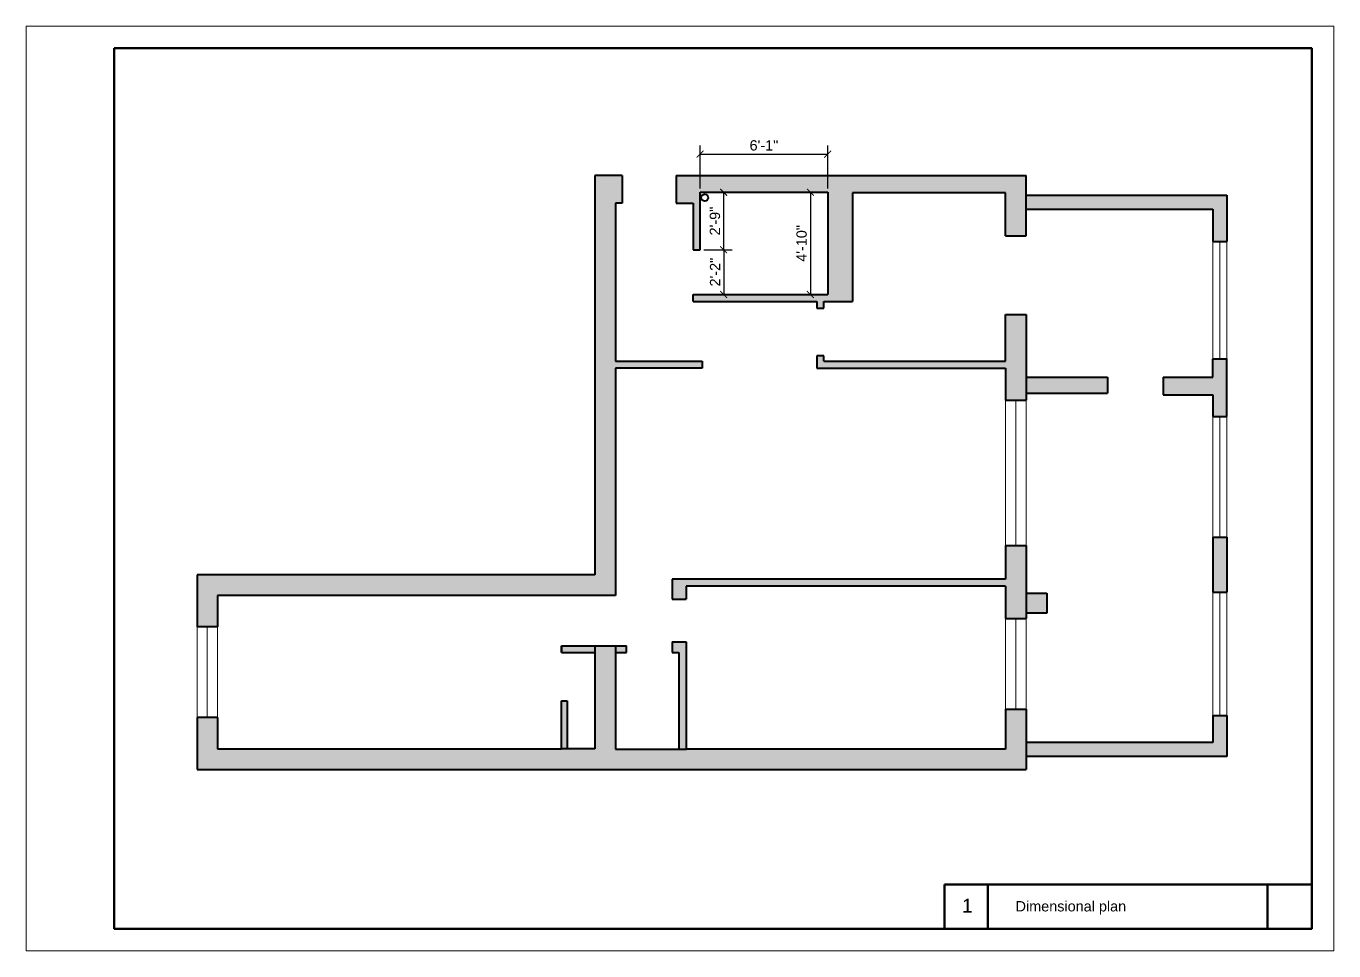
# Model space of a CAD drawing. Header units: millimetres. Extents: x -113694 to 67403, y -186630 to 63734.
# Drawn here: x -111700 to -92694, y -186523 to -173084 of the extents above; entities that cross this region are included whole.
import ezdxf

# ---------------------------------------------------------------- set-up
doc = ezdxf.new("R2010")
doc.units = ezdxf.units.MM
doc.header["$PDMODE"] = 3
doc.linetypes.add('ACAD_ISO03W100', pattern=[30, 12, -18])
for name, color, linetype, lineweight in [('0.5', 7, 'Continuous', 50), ('01 прерыпистая', 150, 'ACAD_ISO03W100', 20), ('07 размеры 0.2', 163, 'Continuous', 20), ('LEST', 32, 'Continuous', 15), ('STEN', 7, 'Continuous', 40), ('текст', 7, 'Continuous', 18)]:
    doc.layers.add(name, color=color, linetype=linetype, lineweight=lineweight)
doc.layers.add('RAZMER', color=7, linetype='Continuous')
doc.styles.get("Standard").update_dxf_attribs({"font": 'arial.ttf'})
doc.dimstyles.new('Copy(2) of ISO-25', dxfattribs={"dimtxt": 150, "dimasz": 100, "dimexe": 125, "dimexo": 55, "dimgap": 50, "dimtad": 1, "dimdec": 0, "dimlfac": 0.03937, "dimlunit": 4, "dimtxsty": 'Standard', "dimblk": 'ARCHTICK', "dimcen": 200, "dimadec": 0, "dimazin": 0, "dimtfac": 1, "dimtdec": 0, "dimtmove": 1, "dimatfit": 3, "dimfxl": 1, "dimarcsym": 0})
picture_1 = doc.add_image_def('image1.jpg', size_in_pixel=(3000, 3000))

# ---------------------------------------------------------------- blocks, each defined once
blk = doc.blocks.new('_ArchTick')
at = {"color": 0, "linetype": 'ByBlock', "const_width": 0.15}
blk.add_lwpolyline([(-0.5, -0.5), (0.5, 0.5)], dxfattribs=at)
blk = doc.blocks.new('*D288')
at = {"layer": 'Defpoints', "color": 0, "ltscale": 3, "transparency": 16777216}
for p in [(-100050, -174945), (-101905, -175499), (-100050, -175499)]:
    blk.add_point(p, dxfattribs=at)
at = {"layer": 'RAZMER', "color": 0, "lineweight": -2, "ltscale": 3, "transparency": 16777216}
for p, q in [((-101905, -175444), (-101905, -174820)), ((-100050, -175444), (-100050, -174820)), ((-101905, -174945), (-100050, -174945))]:
    blk.add_line(p, q, dxfattribs=at)
at = {"layer": 'RAZMER', "color": 0, "lineweight": -2, "ltscale": 3, "transparency": 16777216, "xscale": 100, "yscale": 100, "zscale": 100, "rotation": 180}
blk.add_blockref('_ArchTick', (-101905, -174945), dxfattribs=at)
at = {"layer": 'RAZMER', "color": 0, "lineweight": -2, "ltscale": 3, "transparency": 16777216, "xscale": 100, "yscale": 100, "zscale": 100}
blk.add_blockref('_ArchTick', (-100050, -174945), dxfattribs=at)
at = {"layer": 'RAZMER', "color": 0, "ltscale": 3, "transparency": 16777216, "insert": (-100977, -174818), "char_height": 150, "attachment_point": 5}
blk.add_mtext('6\'-1"', dxfattribs=at)
blk = doc.blocks.new('*D289')
at = {"layer": 'Defpoints', "color": 0, "ltscale": 3, "transparency": 16777216}
for p in [(-100050, -175499), (-100302, -176984), (-100050, -176984)]:
    blk.add_point(p, dxfattribs=at)
at = {"layer": 'RAZMER', "color": 0, "lineweight": -2, "ltscale": 3, "transparency": 16777216}
for p, q in [((-100105, -175499), (-100427, -175499)), ((-100302, -175499), (-100302, -176984)), ((-100105, -176984), (-100427, -176984))]:
    blk.add_line(p, q, dxfattribs=at)
at = {"layer": 'RAZMER', "color": 0, "lineweight": -2, "ltscale": 3, "transparency": 16777216, "xscale": 100, "yscale": 100, "zscale": 100}
for p, rotation in [((-100302, -175499), 90), ((-100302, -176984), 270)]:
    blk.add_blockref('_ArchTick', p, dxfattribs=dict(at, rotation=rotation))
at = {"layer": 'RAZMER', "color": 0, "ltscale": 3, "transparency": 16777216, "insert": (-100429, -176242), "char_height": 150, "attachment_point": 5, "rotation": 90}
blk.add_mtext('4\'-10"', dxfattribs=at)
blk = doc.blocks.new('*D290')
at = {"layer": 'Defpoints', "color": 0, "ltscale": 3, "transparency": 16777216}
for p in [(-101905, -175499), (-101562, -175499), (-101905, -176334)]:
    blk.add_point(p, dxfattribs=at)
at = {"layer": 'RAZMER', "color": 0, "lineweight": -2, "ltscale": 3, "transparency": 16777216}
for p, q in [((-101850, -175499), (-101437, -175499)), ((-101562, -176334), (-101562, -175499)), ((-101850, -176334), (-101437, -176334))]:
    blk.add_line(p, q, dxfattribs=at)
at = {"layer": 'RAZMER', "color": 0, "lineweight": -2, "ltscale": 3, "transparency": 16777216, "xscale": 100, "yscale": 100, "zscale": 100}
for p, rotation in [((-101562, -175499), 90), ((-101562, -176334), 270)]:
    blk.add_blockref('_ArchTick', p, dxfattribs=dict(at, rotation=rotation))
at = {"layer": 'RAZMER', "color": 0, "ltscale": 3, "transparency": 16777216, "insert": (-101689, -175917), "char_height": 150, "attachment_point": 5, "rotation": 90}
blk.add_mtext('2\'-9"', dxfattribs=at)
blk = doc.blocks.new('*D291')
at = {"layer": 'Defpoints', "color": 0, "ltscale": 3, "transparency": 16777216}
for p in [(-101905, -176334), (-101905, -176984), (-101562, -176984)]:
    blk.add_point(p, dxfattribs=at)
at = {"layer": 'RAZMER', "color": 0, "lineweight": -2, "ltscale": 3, "transparency": 16777216}
for p, q in [((-101850, -176334), (-101437, -176334)), ((-101562, -176334), (-101562, -176984)), ((-101850, -176984), (-101437, -176984))]:
    blk.add_line(p, q, dxfattribs=at)
at = {"layer": 'RAZMER', "color": 0, "lineweight": -2, "ltscale": 3, "transparency": 16777216, "xscale": 100, "yscale": 100, "zscale": 100}
for p, rotation in [((-101562, -176334), 90), ((-101562, -176984), 270)]:
    blk.add_blockref('_ArchTick', p, dxfattribs=dict(at, rotation=rotation))
at = {"layer": 'RAZMER', "color": 0, "ltscale": 3, "transparency": 16777216, "insert": (-101687, -176659), "char_height": 150, "attachment_point": 5, "rotation": 90}
blk.add_mtext('2\'-2"', dxfattribs=at)

msp = doc.modelspace()

# ---------------------------------------------------------------- hatches: boundary and pattern name
at = {"layer": 'STEN'}
h = msp.add_hatch(color=256, dxfattribs=at)
h.set_gradient(color1=(147, 149, 152), color2=(147, 149, 152), tint=1)
h.paths.add_polyline_path([(-103135.7, -178053), (-101876.7, -178053), (-101876.7, -177953), (-103135.7, -177953), (-103135.7, -175656), (-103035.7, -175656), (-103035.7, -175256), (-103435.7, -175256), (-103435.7, -181059), (-109216.7, -181059), (-109216.7, -181814), (-108916.7, -181814), (-108916.7, -181359), (-103135.7, -181359)])
h.paths.add_polyline_path([(-97164.7, -183012), (-97464.7, -183012), (-97464.7, -183594), (-102107.7, -183594), (-103135.7, -183594), (-103135.7, -182089), (-103435.7, -182089), (-103435.7, -183589), (-103920.7, -183589), (-108916.7, -183589), (-108916.7, -183134), (-109216.7, -183134), (-109216.7, -183889), (-97164.7, -183889)])
h.paths.add_polyline_path([(-103435.7, -182089), (-103920.7, -182089), (-103920.7, -182189), (-103435.7, -182189)], flags=17)
h.paths.add_polyline_path([(-103838.6, -182889), (-103920.7, -182889), (-103920.7, -183589), (-103838.6, -183589)], flags=17)
h.paths.add_polyline_path([(-102974.6, -182089), (-103135.7, -182089), (-103135.7, -182189), (-102974.6, -182189)], flags=17)
h.paths.add_polyline_path([(-102107.7, -182032), (-102310.7, -182032), (-102310.7, -182189), (-102215.8, -182189), (-102215.8, -183594), (-102107.7, -183594)])
h.paths.add_polyline_path([(-97164.7, -180634), (-97464.7, -180634), (-97464.7, -181121), (-102310.7, -181121), (-102310.7, -181411), (-102107.7, -181411), (-102107.7, -181221), (-97464.7, -181221), (-97464.7, -181693), (-97164.7, -181693)])
h.paths.add_polyline_path([(-96867.7, -181324), (-97164.7, -181324), (-97164.7, -181616), (-96867.7, -181616)])
h.paths.add_polyline_path([(-95981.7, -178188), (-97164.7, -178188), (-97164.7, -178420), (-95981.7, -178420)])
h.paths.add_polyline_path([(-94250.7, -177920), (-94450.7, -177920), (-94450.7, -178188), (-95175.7, -178188), (-95175.7, -178440.1), (-94450.7, -178440.1), (-94450.7, -178759.1), (-94250.7, -178759.1)])
h.paths.add_polyline_path([(-94250.7, -180511.1), (-94450.7, -180511.1), (-94450.7, -181311.1), (-94250.7, -181311.1)])
h.paths.add_polyline_path([(-94250.7, -183104.1), (-94450.7, -183104.1), (-94450.7, -183496.1), (-97164.7, -183496.1), (-97164.7, -183696.1), (-94250.7, -183696.1)])
h.paths.add_polyline_path([(-94250.7, -175543), (-97164.7, -175543), (-97164.7, -175743), (-94450.7, -175743), (-94450.7, -176213), (-94250.7, -176213)])
h.paths.add_polyline_path([(-97164.7, -175256), (-102250.7, -175256), (-102250.7, -175656), (-102004.7, -175656), (-102004.7, -176334), (-101904.7, -176334), (-101904.7, -175499), (-100049.7, -175499), (-100049.7, -176984), (-102004.7, -176984), (-102004.7, -177084), (-100206.7, -177084), (-100206.7, -177184), (-100106.7, -177184), (-100106.7, -177084), (-99689.7, -177084), (-99689.7, -175508), (-97464.7, -175508), (-97464.7, -176132), (-97164.7, -176132)])
h.paths.add_polyline_path([(-97164.7, -177277), (-97464.7, -177277), (-97464.7, -177953), (-100106.7, -177953), (-100106.7, -177873.3), (-100206.7, -177873.3), (-100206.7, -177953), (-100206.7, -178053), (-97464.7, -178053), (-97464.7, -178520), (-97164.7, -178520)])

# ---------------------------------------------------------------- linework, layer by layer
at = {"layer": '0.5', "linetype": 'ByBlock', "lineweight": 50}
for p, q in [((-93013.9, -185559.4), (-98351.4, -185559.4)), ((-98351.4, -185559.4), (-98351.4, -186202.9)), ((-97723.2, -185559.4), (-97723.2, -186202.9)), ((-93657.2, -185559.4), (-93657.2, -186202.9))]:
    msp.add_line(p, q, dxfattribs=at)
msp.add_lwpolyline([(-110419.9, -173404.3), (-93013.9, -173404.3), (-93013.9, -186202.9), (-110419.9, -186202.9), (-110419.9, -173404.3)], dxfattribs=at)
at = {"layer": '01 прерыпистая', "color": 7, "linetype": 'ByBlock', "ltscale": 5, "true_color": 0xffffff}
msp.add_lwpolyline([(-111699.8, -173084.4), (-92694, -173084.4), (-92694, -186522.8), (-111699.8, -186522.8), (-111699.8, -173084.4)], dxfattribs=at)
at = {"layer": 'LEST'}
for p, q in [((-94450.7, -176213), (-94450.7, -177920)), ((-94350.7, -176213), (-94350.7, -177920)), ((-94250.7, -176213), (-94250.7, -177920)), ((-97464.7, -178520), (-97464.7, -180634)), ((-97314.7, -178520), (-97314.7, -180634)), ((-97164.7, -178520), (-97164.7, -180634)), ((-94450.7, -178759.1), (-94450.7, -180511.1)), ((-94350.7, -178759.1), (-94350.7, -180511.1)), ((-94250.7, -178759.1), (-94250.7, -180511.1)), ((-94450.7, -181311.1), (-94450.7, -183104.1)), ((-94350.7, -181311.1), (-94350.7, -183104.1)), ((-94250.7, -181311.1), (-94250.7, -183104.1)), ((-97464.7, -181693), (-97464.7, -183012)), ((-97314.7, -181693), (-97314.7, -183012)), ((-97164.7, -181693), (-97164.7, -183012)), ((-109216.7, -181814), (-109216.7, -183134)), ((-109066.7, -181814), (-109066.7, -183134)), ((-108916.7, -181814), (-108916.7, -183134))]:
    msp.add_line(p, q, dxfattribs=at)
at = {"layer": 'STEN'}
for p, q in [((-103035.7, -175256), (-103435.7, -175256)), ((-103435.7, -175256), (-103435.7, -181059)), ((-103035.7, -175256), (-103035.7, -175656)), ((-102250.7, -175256), (-102250.7, -175656)), ((-102250.7, -175256), (-97164.7, -175256)), ((-97164.7, -176132), (-97164.7, -175256)), ((-101904.7, -176334), (-101904.7, -175499)), ((-101904.7, -175499), (-100049.7, -175499)), ((-100049.7, -175499), (-100049.7, -176984)), ((-97464.7, -175508), (-99689.7, -175508)), ((-99689.7, -175508), (-99689.7, -177084)), ((-97464.7, -176132), (-97464.7, -175508)), ((-97164.7, -175543), (-94250.7, -175543)), ((-94250.7, -175543), (-94250.7, -176213)), ((-103035.7, -175656), (-103135.7, -175656)), ((-103135.7, -175656), (-103135.7, -177953)), ((-102250.7, -175656), (-102004.7, -175656)), ((-102004.7, -175656), (-102004.7, -176334)), ((-97164.7, -175743), (-94450.7, -175743)), ((-94450.7, -175743), (-94450.7, -176213)), ((-97464.7, -176132), (-97164.7, -176132)), ((-102004.7, -176334), (-101904.7, -176334)), ((-94450.7, -176213), (-94250.7, -176213)), ((-102004.7, -176984), (-100049.7, -176984)), ((-102004.7, -177084), (-102004.7, -176984)), ((-102004.7, -177084), (-100206.7, -177084)), ((-100206.7, -177084), (-100206.7, -177184)), ((-100106.7, -177184), (-100106.7, -177084)), ((-100106.7, -177084), (-99689.7, -177084)), ((-100206.7, -177184), (-100106.7, -177184)), ((-97464.7, -177953), (-97464.7, -177277)), ((-97464.7, -177277), (-97164.7, -177277)), ((-97164.7, -177277), (-97164.7, -178520)), ((-100106.7, -177873.3), (-100206.7, -177873.3)), ((-100206.7, -177873.3), (-100206.7, -177953)), ((-100106.7, -177953), (-100106.7, -177873.3)), ((-103135.7, -177953), (-101876.7, -177953)), ((-101876.7, -178053), (-103135.7, -178053)), ((-103135.7, -178053), (-103135.7, -181359)), ((-101876.7, -177953), (-101876.7, -178053)), ((-100206.7, -177953), (-100206.7, -178053)), ((-100206.7, -178053), (-97464.7, -178053)), ((-100106.7, -177953), (-97464.7, -177953)), ((-97464.7, -178053), (-97464.7, -178520)), ((-94450.7, -178188), (-94450.7, -177920)), ((-94450.7, -177920), (-94250.7, -177920)), ((-94250.7, -178759.1), (-94250.7, -177920)), ((-97164.7, -178188), (-95981.7, -178188)), ((-95981.7, -178188), (-95981.7, -178420)), ((-95175.7, -178188), (-95175.7, -178440.1)), ((-95175.7, -178188), (-94450.7, -178188)), ((-97164.7, -178420), (-95981.7, -178420)), ((-95175.7, -178440.1), (-94450.7, -178440.1)), ((-94450.7, -178440.1), (-94450.7, -178759.1)), ((-97464.7, -178520), (-97164.7, -178520)), ((-94450.7, -178759.1), (-94250.7, -178759.1)), ((-94450.7, -180511.1), (-94250.7, -180511.1)), ((-94450.7, -180511.1), (-94450.7, -181311.1)), ((-94250.7, -180511.1), (-94250.7, -181311.1)), ((-97464.7, -180634), (-97164.7, -180634)), ((-97464.7, -180634), (-97464.7, -181121)), ((-97164.7, -180634), (-97164.7, -181693)), ((-103435.7, -181059), (-109216.7, -181059)), ((-109216.7, -181059), (-109216.7, -181814)), ((-97464.7, -181121), (-102310.7, -181121)), ((-102310.7, -181121), (-102310.7, -181411)), ((-97464.7, -181221), (-102107.7, -181221)), ((-102107.7, -181221), (-102107.7, -181411)), ((-97464.7, -181221), (-97464.7, -181693)), ((-94450.7, -181311.1), (-94250.7, -181311.1)), ((-103135.7, -181359), (-108916.7, -181359)), ((-108916.7, -181359), (-108916.7, -181814)), ((-102310.7, -181411), (-102107.7, -181411)), ((-97164.7, -181324), (-96867.7, -181324)), ((-96867.7, -181324), (-96867.7, -181616)), ((-97464.7, -181693), (-97164.7, -181693)), ((-96867.7, -181616), (-97164.7, -181616)), ((-108916.7, -181814), (-109216.7, -181814)), ((-102310.7, -182032), (-102107.7, -182032)), ((-102310.7, -182032), (-102310.7, -182189)), ((-102107.7, -182032), (-102107.7, -183589)), ((-103920.7, -182189), (-103920.7, -182089)), ((-103920.7, -182089), (-103135.7, -182089)), ((-103920.7, -182089), (-103920.7, -182189)), ((-103920.7, -182189), (-103435.7, -182189)), ((-103435.7, -182089), (-103435.7, -183589)), ((-103135.7, -182089), (-102974.6, -182089)), ((-103135.7, -182089), (-103135.7, -183594)), ((-103135.7, -182189), (-102974.6, -182189)), ((-102974.6, -182189), (-102974.6, -182089)), ((-102310.7, -182189), (-102215.8, -182189)), ((-102215.8, -182189), (-102215.8, -183594)), ((-103920.7, -183589), (-103920.7, -182889)), ((-103920.7, -183589), (-103920.7, -182889)), ((-103920.7, -182889), (-103838.6, -182889)), ((-103838.6, -182889), (-103838.6, -183589)), ((-97464.7, -183012), (-97164.7, -183012)), ((-97464.7, -183012), (-97464.7, -183594)), ((-97164.7, -183012), (-97164.7, -183889)), ((-108916.7, -183134), (-109216.7, -183134)), ((-109216.7, -183134), (-109216.7, -183889)), ((-108916.7, -183134), (-108916.7, -183589)), ((-94450.7, -183104.1), (-94250.7, -183104.1)), ((-94450.7, -183104.1), (-94450.7, -183496.1)), ((-94250.7, -183104.1), (-94250.7, -183696.1)), ((-108916.7, -183589), (-103920.7, -183589)), ((-103435.7, -183589), (-103920.7, -183589)), ((-103135.7, -183594), (-102107.7, -183594)), ((-97464.7, -183594), (-102107.7, -183594)), ((-94450.7, -183496.1), (-97164.7, -183496.1)), ((-94250.7, -183696.1), (-97164.7, -183696.1)), ((-109216.7, -183889), (-97164.7, -183889))]:
    msp.add_line(p, q, dxfattribs=at)
msp.add_circle((-101837.5, -175577.1), 50, dxfattribs=at)

# ---------------------------------------------------------------- texts
msp.add_text('Dimensional plan', height=150).set_placement((-97319.7, -185949.9))
at = {"layer": 'текст', "insert": (-98098.5, -185765.7), "char_height": 200, "attachment_point": 1}
msp.add_mtext_dynamic_manual_height_columns('1', width=580.946, gutter_width=12.5, heights=[0], dxfattribs=at)

# ---------------------------------------------------------------- dimensions: what is measured, and where the dimension line sits
at = {"layer": 'RAZMER', "ltscale": 3}
dim = msp.add_linear_dim(base=(-100049.7, -174944.6), p1=(-101904.7, -175499), p2=(-100049.7, -175499), dimstyle='Copy(2) of ISO-25', dxfattribs=at)
dim.commit()
dim.dimension.update_dxf_attribs({"geometry": '*D288', "text_midpoint": (-100977.2, -174818)})
for base, p1, p2, picture, middle in [((-101562.2, -175499), (-101904.7, -176334), (-101904.7, -175499), '*D290', (-101688.7, -175916.5)), ((-100302.1, -176984), (-100049.7, -175499), (-100049.7, -176984), '*D289', (-100428.7, -176241.5)), ((-101562.2, -176984), (-101904.7, -176334), (-101904.7, -176984), '*D291', (-101687.5, -176659))]:
    dim = msp.add_linear_dim(base=base, p1=p1, p2=p2, angle=90, dimstyle='Copy(2) of ISO-25', dxfattribs=at)
    dim.commit()
    dim.dimension.update_dxf_attribs({"geometry": picture, "text_midpoint": middle})

# ---------------------------------------------------------------- pictures from other files: only their frames are drawn
at = {"layer": '07 размеры 0.2', "ltscale": 3}
image = msp.add_image(picture_1, insert=(-93657.2, -186202.9), size_in_units=(643.3, 643.3), dxfattribs=at)
image.dxf.flags = 7

doc.saveas('drawing.dxf')
